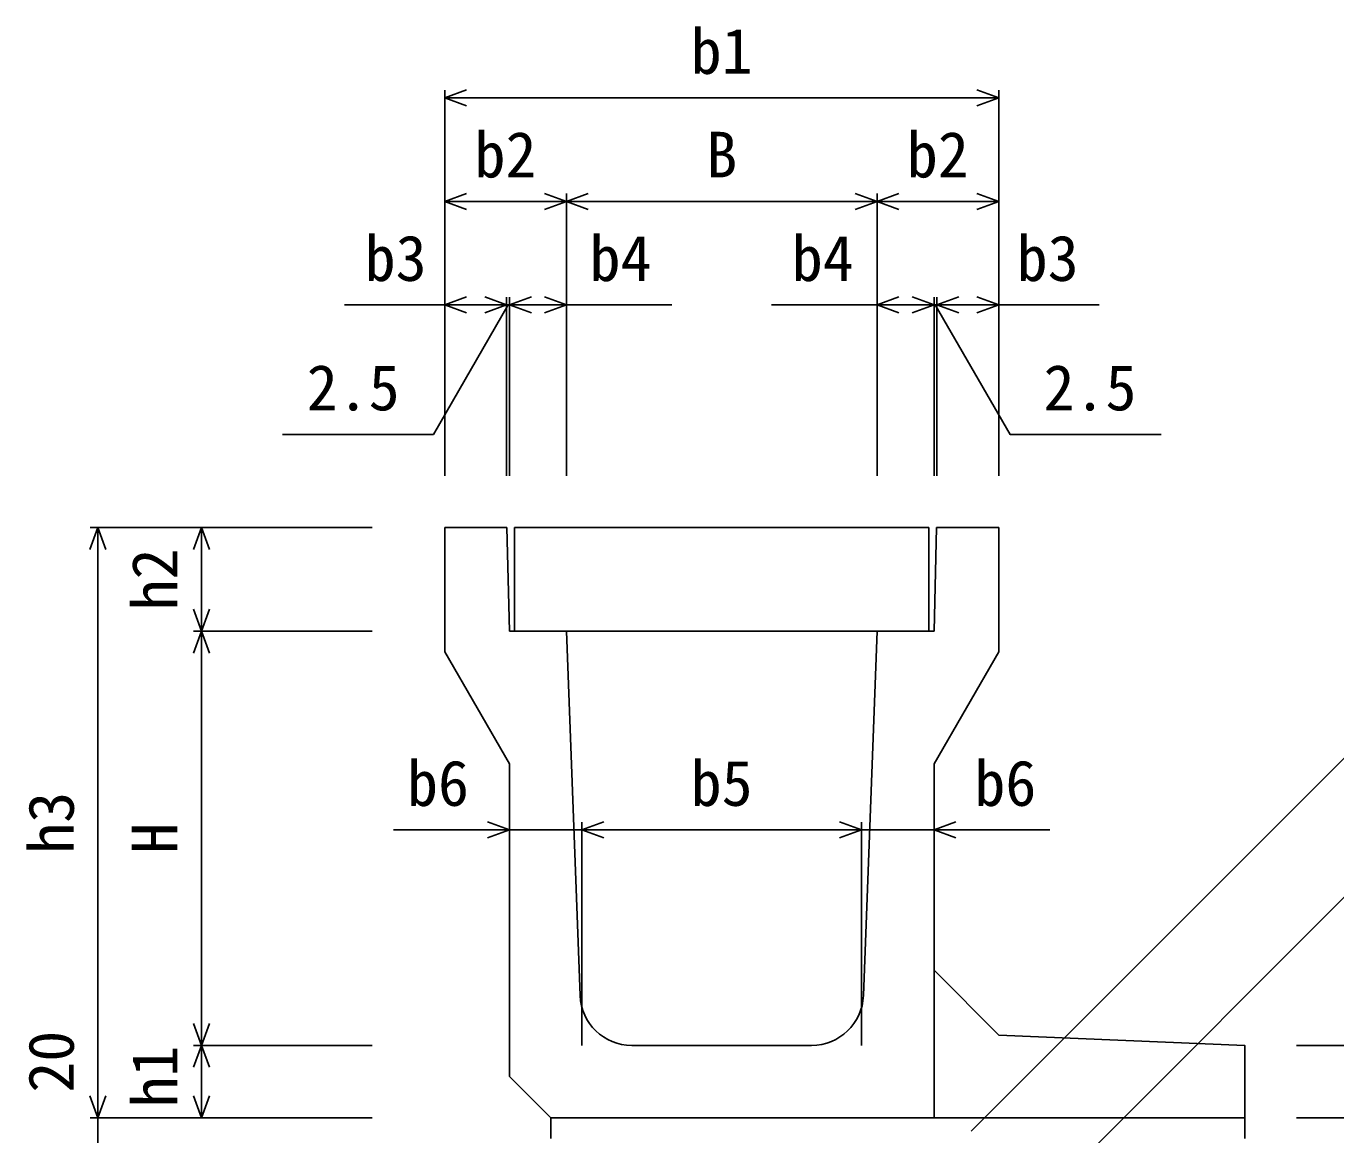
# Model space of a CAD drawing. Units: millimetres, scale not verified. Extents: x -25200 to 25200, y -8910 to 8910.
# Drawn here: x -21599 to -20334, y 5042 to 6112 of the extents above; entities that cross this region are included whole.
import ezdxf
from ezdxf.enums import TextEntityAlignment as Align

# ---------------------------------------------------------------- set-up
doc = ezdxf.new("R2010")
doc.units = ezdxf.units.MM
doc.header["$LTSCALE"] = 30
for name, color, linetype, lineweight in [('0-0_DIM', 7, 'Continuous', 25), ('0-2_HATCH', 6, 'Continuous', 25), ('0-5_OUTLINE', 3, 'Continuous', 25)]:
    doc.layers.add(name, color=color, linetype=linetype, lineweight=lineweight)
doc.styles.add('ＭＳ ゴシック', font='')
doc.styles.get('ＭＳ ゴシック').set_extended_font_data('MS Gothic')

msp = doc.modelspace()

# ---------------------------------------------------------------- linework, layer by layer
at = {"layer": '0-0_DIM'}
for p, q in [((-21194.68, 6050.61), (-21194.68, 5678.11)), ((-20659.68, 6050.61), (-20659.68, 5678.11)), ((-20659.68, 6043.11), (-21194.68, 6043.11)), ((-21077.18, 5950.61), (-21077.18, 5678.11)), ((-20777.18, 5950.61), (-20777.18, 5678.11)), ((-21077.18, 5943.11), (-21194.68, 5943.11)), ((-21077.18, 5943.11), (-20777.18, 5943.11)), ((-20777.18, 5943.11), (-20659.68, 5943.11)), ((-21291.56, 5843.11), (-21194.68, 5843.11)), ((-21134.68, 5843.11), (-21194.68, 5843.11)), ((-21134.91, 5850.61), (-21134.91, 5678.11)), ((-21132.18, 5850.61), (-21132.18, 5678.11)), ((-20975.29, 5843.11), (-21077.18, 5843.11)), ((-20879.06, 5843.11), (-20777.18, 5843.11)), ((-20722.18, 5850.61), (-20722.18, 5678.11)), ((-20719.68, 5843.11), (-20659.68, 5843.11)), ((-20719.44, 5850.61), (-20719.44, 5678.11)), ((-20562.79, 5843.11), (-20659.68, 5843.11)), ((-21537.18, 5628.11), (-21264.68, 5628.11)), ((-21529.68, 5628.11), (-21529.68, 5058.11)), ((-21429.68, 5628.11), (-21429.68, 5528.11)), ((-20177.66, 5554.04), (-20686.27, 5045.43)), ((-21437.18, 5528.11), (-21264.68, 5528.11)), ((-21429.68, 5528.11), (-21429.68, 5128.11)), ((-20241.98, 5355.37), (-20601.88, 4995.47)), ((-21062.18, 5128.11), (-21062.18, 5343.72)), ((-20792.18, 5128.11), (-20792.18, 5343.72)), ((-21244.02, 5336.22), (-21132.18, 5336.22)), ((-21062.18, 5336.22), (-21132.18, 5336.22)), ((-21062.18, 5336.22), (-20792.18, 5336.22)), ((-20792.18, 5336.22), (-20722.18, 5336.22)), ((-20610.33, 5336.22), (-20722.18, 5336.22)), ((-21437.18, 5128.11), (-21264.68, 5128.11)), ((-21429.68, 5128.11), (-21429.68, 5058.11)), ((-20199.68, 5128.11), (-20372.18, 5128.11)), ((-21537.18, 5058.11), (-21264.68, 5058.11)), ((-20199.68, 5058.11), (-20372.18, 5058.11))]:
    msp.add_line(p, q, dxfattribs=at)
for points in [[(-21173.53, 6035.41), (-21194.68, 6043.11), (-21173.53, 6050.8)], [(-20680.82, 6050.8), (-20659.68, 6043.11), (-20680.82, 6035.41)], [(-21173.53, 5950.8), (-21194.68, 5943.11), (-21173.53, 5935.41)], [(-21098.32, 5950.8), (-21077.18, 5943.11), (-21098.32, 5935.41)], [(-21056.03, 5935.41), (-21077.18, 5943.11), (-21056.03, 5950.8)], [(-20798.32, 5950.8), (-20777.18, 5943.11), (-20798.32, 5935.41)], [(-20756.03, 5950.8), (-20777.18, 5943.11), (-20756.03, 5935.41)], [(-20680.82, 5950.8), (-20659.68, 5943.11), (-20680.82, 5935.41)], [(-21133.43, 5843.11), (-21205.6, 5718.1), (-21351.39, 5718.1)], [(-21173.53, 5835.41), (-21194.68, 5843.11), (-21173.53, 5850.8)], [(-21156.05, 5850.8), (-21134.91, 5843.11), (-21156.05, 5835.41)], [(-21134.68, 5843.11), (-21132.18, 5843.11), (-21077.18, 5843.11)], [(-21111.03, 5835.41), (-21132.18, 5843.11), (-21111.03, 5850.8)], [(-21098.32, 5850.8), (-21077.18, 5843.11), (-21098.32, 5835.41)], [(-20756.03, 5850.8), (-20777.18, 5843.11), (-20756.03, 5835.41)], [(-20719.68, 5843.11), (-20722.18, 5843.11), (-20777.18, 5843.11)], [(-20743.32, 5835.41), (-20722.18, 5843.11), (-20743.32, 5850.8)], [(-20720.93, 5843.11), (-20648.75, 5718.1), (-20502.96, 5718.1)], [(-20698.3, 5850.8), (-20719.44, 5843.11), (-20698.3, 5835.41)], [(-20680.82, 5835.41), (-20659.68, 5843.11), (-20680.82, 5850.8)], [(-21521.98, 5606.96), (-21529.68, 5628.11), (-21537.37, 5606.96)], [(-21437.37, 5606.96), (-21429.68, 5628.11), (-21421.98, 5606.96)], [(-21421.98, 5549.25), (-21429.68, 5528.11), (-21437.37, 5549.25)], [(-21437.37, 5506.96), (-21429.68, 5528.11), (-21421.98, 5506.96)], [(-21153.32, 5343.92), (-21132.18, 5336.22), (-21153.32, 5328.53)], [(-21041.03, 5328.53), (-21062.18, 5336.22), (-21041.03, 5343.92)], [(-20813.32, 5328.53), (-20792.18, 5336.22), (-20813.32, 5343.92)], [(-20701.03, 5343.92), (-20722.18, 5336.22), (-20701.03, 5328.53)], [(-21421.98, 5149.25), (-21429.68, 5128.11), (-21437.37, 5149.25)], [(-21437.37, 5106.96), (-21429.68, 5128.11), (-21421.98, 5106.96)], [(-21521.98, 5079.25), (-21529.68, 5058.11), (-21537.37, 5079.25)], [(-21421.98, 5079.25), (-21429.68, 5058.11), (-21437.37, 5079.25)], [(-21529.68, 5058.11), (-21529.68, 5038.11), (-21529.68, 4938.11)]]:
    msp.add_lwpolyline(points, dxfattribs=at)
at = {"layer": '0-2_HATCH'}
msp.add_lwpolyline([(-21127.18, 5628.11), (-21127.18, 5528.11), (-20727.18, 5528.11), (-20727.18, 5628.11)], close=True, dxfattribs=at)
at = {"layer": '0-5_OUTLINE'}
for p, q in [((-21194.68, 5628.11), (-21194.68, 5508.11)), ((-21134.68, 5628.11), (-21194.68, 5628.11)), ((-21132.18, 5528.11), (-21134.68, 5628.11)), ((-20722.18, 5528.11), (-20719.68, 5628.11)), ((-20719.68, 5628.11), (-20659.68, 5628.11)), ((-20659.68, 5628.11), (-20659.68, 5508.11)), ((-21077.18, 5528.11), (-21132.18, 5528.11)), ((-21077.18, 5528.11), (-21063.98, 5176.23)), ((-20790.37, 5176.23), (-20777.18, 5528.11)), ((-20777.18, 5528.11), (-20722.18, 5528.11)), ((-21194.68, 5508.11), (-21132.18, 5399.85)), ((-20722.18, 5400.11), (-20659.68, 5508.11)), ((-21132.18, 5399.85), (-21132.18, 5098.11)), ((-20722.18, 5400.11), (-20722.18, 5058.11)), ((-20840.34, 5128.11), (-21014.02, 5128.11)), ((-21092.18, 5058.11), (-21132.18, 5098.11)), ((-20422.18, 5058.11), (-21092.18, 5058.11)), ((-21092.18, 5058.11), (-21092.18, 5038.11))]:
    msp.add_line(p, q, dxfattribs=at)
msp.add_lwpolyline([(-20722.18, 5200.61), (-20659.68, 5138.11), (-20422.18, 5128.11), (-20422.18, 5038.11)], dxfattribs=at)
for centre, start, end in [((-21014.02, 5178.11), 182.14759, 270), ((-20840.34, 5178.11), 270, 357.85241)]:
    msp.add_arc(centre, 50, start, end, dxfattribs=at)

# ---------------------------------------------------------------- texts
at = {"layer": '0-0_DIM', "style": 'ＭＳ ゴシック'}
for s, p in [('b1', (-20957.18, 6053.11)), ('b2', (-21165.93, 5953.11)), ('B', (-20942.18, 5953.11)), ('b2', (-20748.43, 5953.11)), ('b3', (-21272.02, 5853.11)), ('b4', (-21054.83, 5853.11)), ('b4', (-20859.52, 5853.11)), ('b3', (-20642.33, 5853.11)), ('2.5', (-21327.93, 5728.1)), ('2.5', (-20616.42, 5728.1)), ('b6', (-21231.11, 5346.22)), ('b5', (-20957.18, 5346.22)), ('b6', (-20683.24, 5346.22))]:
    msp.add_text(s, height=43.99, dxfattribs=at).set_placement(p, align=Align.BOTTOM_LEFT)
for s, p in [('h2', (-21439.68, 5548.11)), ('h3', (-21539.68, 5313.11)), ('H', (-21439.68, 5313.11)), ('20', (-21539.68, 5082.42)), ('h1', (-21439.68, 5068.11))]:
    msp.add_text(s, height=43.99, rotation=90, dxfattribs=at).set_placement(p, align=Align.BOTTOM_LEFT)

doc.saveas('drawing.dxf')
